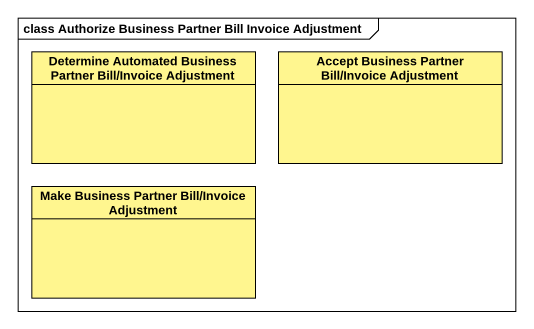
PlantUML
@startuml
mainframe class Authorize Business Partner Bill Invoice Adjustment
hide circle
hide empty members
class "Determine Automated Business Partner Bill/Invoice Adjustment" as Determine_Automated #FFF68F
class "Accept Business Partner Bill/Invoice Adjustment" as Accept_Business_Partner #FFF68F
class "Make Business Partner Bill/Invoice Adjustment" as Make_Business_Partner_Bill #FFF68F
@enduml
